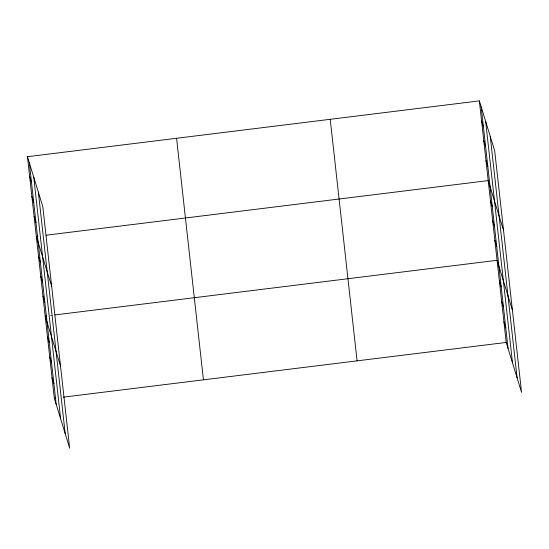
<?xml version="1.0" encoding="UTF-8"?>
<svg xmlns="http://www.w3.org/2000/svg" width="549" height="549" viewBox="0 0 549 549"><rect width="100%" height="100%" fill="white"/><g stroke="black" fill="none" stroke-linecap="round" stroke-linejoin="round"><path stroke-width="0.41" stroke-dasharray="2.75 2.06" d="M50.096 315.524L53.377 315.119"/><path stroke-width="0.82" d="M27.45 156.705L42.788 206.568L69.654 448.121L54.317 398.258L27.45 156.705L479.346 100.879L494.683 150.742L521.55 392.295L506.212 342.432L479.346 100.879M37.956 236.214L36.316 236.42L51.654 286.283M46.15 235.205L488.212 180.594L503.55 230.456M46.823 315.929L45.183 316.128L60.52 365.991M55.017 314.913L497.078 260.301L512.416 310.164M54.317 398.258L55.957 398.059M63.327 397.147L506.212 342.432M481.562 120.807L483.415 126.826M483.779 140.736L485.625 146.755M485.995 160.665L487.841 166.683M490.429 200.522L492.275 206.541M492.645 220.451L494.491 226.463M494.862 240.38L496.708 246.391M499.357 280.834L501.21 286.853M501.642 301.367L503.495 307.385M503.927 321.899L505.78 327.918M29.667 176.634L31.519 182.652M31.883 196.563L33.736 202.581M34.1 216.491L35.953 222.503M38.533 256.342L40.386 262.36M40.75 276.271L42.602 282.289M42.966 296.199L44.819 302.218M47.468 336.661L49.314 342.679M49.746 357.193L51.599 363.212M52.031 377.726L53.884 383.744M490.23 136.276L517.096 377.829M485.645 121.363L512.512 362.916M481.199 106.897L508.058 348.45M330.217 119.298L357.083 360.858M176.572 138.279L203.439 379.839M38.341 192.095L65.207 433.655M33.75 177.19L60.616 418.743M29.303 162.724L56.17 404.277"/></g></svg>
